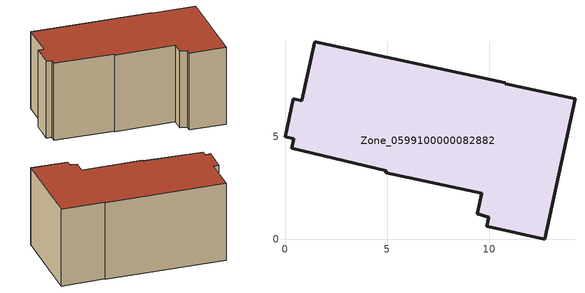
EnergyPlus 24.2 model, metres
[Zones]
Zone_0599100000082882
 floor ground (C_G): 9.63,2.24 4.92,3.25 4.95,3.35 0.33,4.43 0.43,4.91 0,5 0.4,6.86 0.83,6.77 1.45,9.65 10.79,7.65 10.78,7.6 14.2,6.87 12.73,0 9.87,0.61 9.97,1.07 9.42,1.25 z0
 wall outside (C_F): 14.2,6.87 10.78,7.6 10.79,7.65 1.45,9.65 0.83,6.77 0.4,6.86 0,5 0.43,4.91 0.33,4.43 4.95,3.35 4.92,3.25 9.63,2.24 9.42,1.25 9.97,1.07 9.87,0.61 12.73,0 14.2,6.87 z0:6.5
 roof outside (C_R): 4.92,3.25 9.63,2.24 9.42,1.25 9.97,1.07 9.87,0.61 12.73,0 14.2,6.87 10.78,7.6 10.79,7.65 1.45,9.65 0.83,6.77 0.4,6.86 0,5 0.43,4.91 0.33,4.43 4.95,3.35 z6.5
[BUILDING]
Pand.0599100000082882: North Axis=0; Terrain=City; Loads Convergence Tolerance Value=0.04; Temperature Convergence Tolerance Value=0.4; Solar Distribution=FullExterior; Maximum Number of Warmup Days=25; Minimum Number of Warmup Days=1
[Site:Location]
Rotterdam.The.Hague.AP_ZH_NLD Design_Conditions: Latitude=51.96; Longitude=4.45; Time Zone=1; Elevation=-4.5
[SITE:GROUNDTEMPERATURE:BUILDINGSURFACE]
18, 18, 18, 18, 18, 18, 18, 18, 18, 18, 18, 18
[MATERIAL] Thermal Absorptance=0.9; Solar Absorptance=0.7; Visible Absorptance=0.7
Name | Roughness | Thickness | Conductivity | Density | Specific Heat
G.TC.1975-1991 | MediumSmooth | 0.15 | 0.288461 | 540 | 1210
F.TC.1975-1991 | Rough | 0.3 | 0.230769 | 1920 | 840
R.TC.1975-1991 | MediumRough | 0.2 | 0.153846 | 1500 | 1000
[CONSTRUCTION]
C_G: G.TC.1975-1991
C_F: F.TC.1975-1991
C_R: R.TC.1975-1991
[ZONE]
Zone_0599100000082882: Type=1; Multiplier=1; Ceiling Height=Autocalculate; Volume=Autocalculate; Floor Area=autocalculate; Part of Total Floor Area=Yes
[ZONEINFILTRATION:DESIGNFLOWRATE]
Infil_Zone_0599100000082882: Zone or ZoneList or Space or SpaceList=Zone_0599100000082882; Schedule=AlwaysOn; Design Flow Rate Calculation Method=Flow/Area; Flow Rate per Floor Area=0.003; Constant Term Coefficient=1; Temperature Term Coefficient=0; Velocity Term Coefficient=0; Velocity Squared Term Coefficient=0
[HVACTEMPLATE:ZONE:IDEALLOADSAIRSYSTEM]
Zone_0599100000082882: Maximum Heating Supply Air Temperature=50; Minimum Cooling Supply Air Temperature=13; Maximum Heating Supply Air Humidity Ratio=0.0156; Minimum Cooling Supply Air Humidity Ratio=0.0077; Heating Limit=NoLimit; Cooling Limit=NoLimit; Dehumidification Control Type=ConstantSensibleHeatRatio; Cooling Sensible Heat Ratio=0.7; Dehumidification Setpoint=60; Humidification Control Type=None; Humidification Setpoint=30; Outdoor Air Method=None; Outdoor Air Flow Rate per Person=0.00944; Outdoor Air Flow Rate per Zone Floor Area=0; Outdoor Air Flow Rate per Zone=0; Demand Controlled Ventilation Type=None; Outdoor Air Economizer Type=NoEconomizer; Heat Recovery Type=None; Sensible Heat Recovery Effectiveness=0.7; Latent Heat Recovery Effectiveness=0.65
[ZONECONTROL:THERMOSTAT]
ThermostatControl_Zone_0599100000082882: Zone or ZoneList=Zone_0599100000082882; Control Type Schedule=DualSetpointControlType; Control 1=Thermostat_Zone_0599100000082882; Temperature Difference Between Cutout And Setpoint=0
[THERMOSTATSETPOINT:DUALSETPOINT]
Thermostat_Zone_0599100000082882: Heating Setpoint Temperature Schedule=HeatingSetpoint_Zone_0599100000082882; Cooling Setpoint Temperature Schedule=CoolingSetpoint_Zone_0599100000082882
[SCHEDULE:COMPACT]
HeatingSetpoint_Zone_0599100000082882: Through: 12/31, For: AllDays, Until: 24:00, 21
CoolingSetpoint_Zone_0599100000082882: Through: 12/31, For: AllDays, Until: 24:00, 24
DualSetpointControlType: Through: 12/31, For: AllDays, Until: 24:00, 4
AlwaysOn: Through: 12/31, For: AllDays, Until: 24:00, 1
